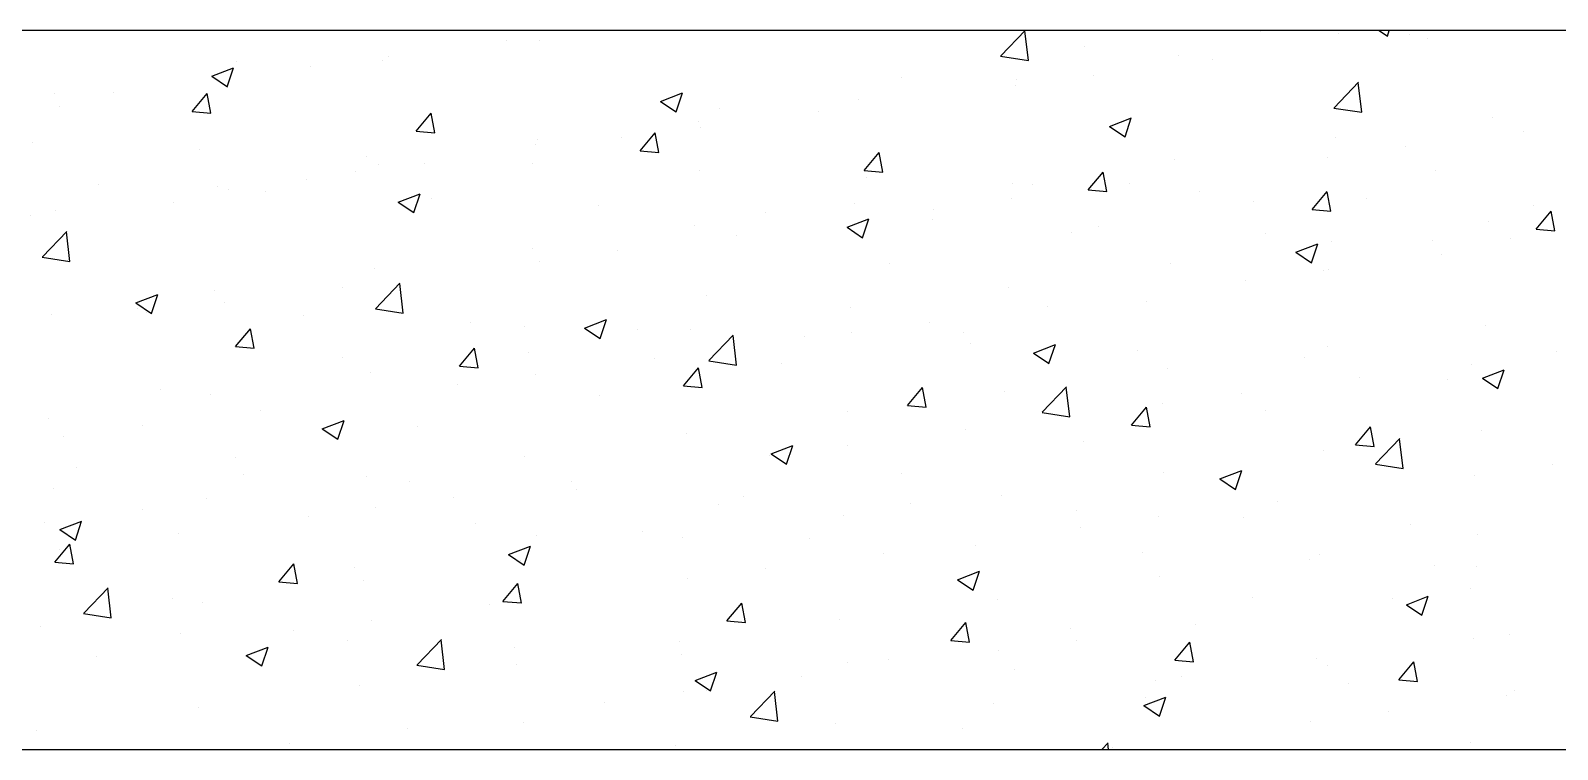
# Model space of a CAD drawing. Header units: millimetres. Extents: x 331487 to 517269, y 198509 to 399936.
# Drawn here: x 415413.2 to 415902.1, y 384679 to 384909 of the extents above; entities that cross this region are included whole.
import ezdxf

# ---------------------------------------------------------------- set-up
doc = ezdxf.new("R2010")
doc.units = ezdxf.units.MM
doc.header["$MEASUREMENT"] = 0
doc.layers.add('9th_Column', color=2, linetype='Continuous', lineweight=25)
doc.layers.add('COLUMN', color=6, linetype='Continuous')

msp = doc.modelspace()

# ---------------------------------------------------------------- linework, layer by layer
at = {"layer": '9th_Column'}
for p, q in [((419950.13, 384909.03), (414920.13, 384909.03)), ((415150.13, 384679.03), (419650.13, 384679.03))]:
    msp.add_line(p, q, dxfattribs=at)
at = {"layer": 'COLUMN', "color": 2, "linetype": 'Continuous'}
for p, q in [((415537.42, 384909.01), (415537.42, 384909.01)), ((415723.92, 384900.9), (415731.71, 384909.02)), ((415732.73, 384899.43), (415731.62, 384908.93)), ((415807.05, 384908.6), (415807.05, 384908.6)), ((415832.14, 384907.97), (415832.14, 384907.97)), ((415845.09, 384909.03), (415847.69, 384907.27)), ((415847.69, 384907.27), (415848.28, 384909.03)), ((415854.72, 384907.92), (415854.72, 384907.92)), ((415565.74, 384905.86), (415565.74, 384905.86)), ((415576.28, 384905.78), (415576.28, 384905.78)), ((415750.57, 384904.05), (415750.57, 384904.05)), ((415860.43, 384906.35), (415860.43, 384906.35)), ((415479.1, 384899), (415479.1, 384899)), ((415525.77, 384899.38), (415525.77, 384899.38)), ((415527.87, 384900.87), (415527.87, 384900.87)), ((415723.83, 384900.81), (415732.73, 384899.43)), ((415780.79, 384900.93), (415780.79, 384900.93)), ((415791.56, 384899.61), (415791.56, 384899.61)), ((415471.27, 384894.39), (415478.27, 384897.08)), ((415471.27, 384894.39), (415476.25, 384891.03)), ((415476.24, 384891.03), (415478.27, 384897.07)), ((415502.84, 384897.58), (415502.84, 384897.58)), ((415692.25, 384894.04), (415692.25, 384894.04)), ((415728.85, 384893.43), (415728.85, 384893.43)), ((415753.69, 384894.62), (415753.69, 384894.62)), ((415420.79, 384888.99), (415420.79, 384888.99)), ((415439.68, 384889.26), (415439.68, 384889.26)), ((415464.96, 384883.12), (415469.78, 384888.87)), ((415470.94, 384882.59), (415469.78, 384888.86)), ((415474.42, 384892.34), (415474.42, 384892.34)), ((415614.98, 384886.38), (415621.99, 384889.07)), ((415619.95, 384883.02), (415621.98, 384889.07)), ((415728.65, 384891.33), (415728.65, 384891.33)), ((415830.65, 384884.35), (415838.44, 384892.47)), ((415839.45, 384882.88), (415838.35, 384892.37)), ((415422.48, 384884.84), (415422.48, 384884.84)), ((415614.98, 384886.38), (415619.96, 384883.02)), ((415633.93, 384884.03), (415633.93, 384884.03)), ((415678.34, 384887.03), (415678.34, 384887.03)), ((415830.56, 384884.25), (415839.45, 384882.87)), ((415464.96, 384883.12), (415470.94, 384882.6)), ((415536.69, 384876.85), (415541.51, 384882.59)), ((415542.66, 384876.32), (415541.51, 384882.58)), ((415627, 384879.99), (415627, 384879.99)), ((415665.5, 384883.01), (415665.5, 384883.01)), ((415758.7, 384878.37), (415765.7, 384881.06)), ((415758.7, 384878.37), (415763.67, 384875.02)), ((415763.67, 384875.01), (415765.69, 384881.06)), ((415881.43, 384881.08), (415881.43, 384881.08)), ((415536.69, 384876.85), (415542.67, 384876.32)), ((415575.61, 384874.02), (415575.61, 384874.02)), ((415602.59, 384874.73), (415602.59, 384874.73)), ((415608.41, 384870.57), (415613.24, 384876.32)), ((415614.39, 384870.04), (415613.23, 384876.31)), ((415627.63, 384878.03), (415627.63, 384878.03)), ((415830.92, 384874.68), (415830.92, 384874.68)), ((415891.32, 384876.76), (415891.32, 384876.76)), ((415413.9, 384873.29), (415413.9, 384873.29)), ((415467.28, 384871.04), (415467.28, 384871.04)), ((415520.67, 384868.78), (415520.67, 384868.78)), ((415575.06, 384872.49), (415575.06, 384872.49)), ((415608.41, 384870.57), (415614.39, 384870.05)), ((415680.14, 384864.3), (415684.96, 384870.04)), ((415686.11, 384863.77), (415684.96, 384870.03)), ((415853.44, 384871.78), (415853.44, 384871.78)), ((415517.3, 384864.01), (415517.3, 384864.01)), ((415524.55, 384866.09), (415524.55, 384866.09)), ((415539.44, 384866.42), (415539.44, 384866.42)), ((415574.05, 384866.53), (415574.05, 384866.53)), ((415627.43, 384864.27), (415627.43, 384864.27)), ((415680.14, 384864.3), (415686.12, 384863.77)), ((415751.87, 384858.02), (415756.69, 384863.77)), ((415757.84, 384857.49), (415756.68, 384863.76)), ((415779.58, 384867.64), (415779.58, 384867.64)), ((415828.41, 384868.48), (415828.41, 384868.48)), ((415863.08, 384864.4), (415863.08, 384864.4)), ((415434.99, 384859.86), (415434.99, 384859.86)), ((415473.21, 384859.05), (415473.21, 384859.05)), ((415501.56, 384861.43), (415501.56, 384861.43)), ((415680.81, 384862.02), (415680.81, 384862.02)), ((415727.64, 384860.14), (415727.64, 384860.14)), ((415734.2, 384859.76), (415734.2, 384859.76)), ((415765.25, 384860.17), (415765.25, 384860.17)), ((415458.98, 384854), (415458.98, 384854)), ((415476.53, 384858.13), (415476.53, 384858.13)), ((415488.37, 384857.61), (415488.37, 384857.61)), ((415530.96, 384854.13), (415537.96, 384856.81)), ((415530.96, 384854.13), (415535.94, 384850.77)), ((415535.93, 384850.77), (415537.96, 384856.81)), ((415541.75, 384855.35), (415541.75, 384855.35)), ((415727.38, 384855.18), (415727.38, 384855.18)), ((415751.87, 384858.02), (415757.84, 384857.5)), ((415787.58, 384857.5), (415787.58, 384857.5)), ((415804.76, 384854.39), (415804.76, 384854.39)), ((415823.59, 384851.75), (415828.41, 384857.49)), ((415829.57, 384851.22), (415828.41, 384857.48)), ((415840.96, 384855.25), (415840.96, 384855.25)), ((415413.37, 384849.82), (415413.37, 384849.82)), ((415421.27, 384851.55), (415421.27, 384851.55)), ((415595.13, 384853.09), (415595.13, 384853.09)), ((415648.52, 384850.84), (415648.52, 384850.84)), ((415677.13, 384853.74), (415677.13, 384853.74)), ((415702.35, 384851.89), (415702.35, 384851.89)), ((415823.59, 384851.75), (415829.57, 384851.22)), ((415894.34, 384852.99), (415894.34, 384852.99)), ((415895.32, 384845.47), (415900.14, 384851.22)), ((415901.29, 384844.94), (415900.14, 384851.21)), ((415417.01, 384836.59), (415424.8, 384844.71)), ((415425.81, 384835.12), (415424.71, 384844.62)), ((415625.78, 384846.7), (415625.78, 384846.7)), ((415674.67, 384846.12), (415681.68, 384848.81)), ((415674.67, 384846.12), (415679.65, 384842.76)), ((415679.64, 384842.76), (415681.67, 384848.8)), ((415701.9, 384848.58), (415701.9, 384848.58)), ((415746.44, 384844.38), (415746.44, 384844.38)), ((415755.28, 384846.33), (415755.28, 384846.33)), ((415808.66, 384844.07), (415808.66, 384844.07)), ((415880.21, 384847.8), (415880.21, 384847.8)), ((415895.32, 384845.47), (415901.3, 384844.95)), ((415573.84, 384839.2), (415573.84, 384839.2)), ((415639.19, 384843.57), (415639.19, 384843.57)), ((415818.39, 384838.11), (415825.39, 384840.8)), ((415823.36, 384834.75), (415825.38, 384840.8)), ((415829.7, 384841.39), (415829.7, 384841.39)), ((415862.05, 384841.82), (415862.05, 384841.82)), ((415887.04, 384842.45), (415887.04, 384842.45)), ((415416.92, 384836.5), (415425.81, 384835.12)), ((415576.28, 384835.29), (415576.28, 384835.29)), ((415601.32, 384838.59), (415601.32, 384838.59)), ((415688.12, 384834.37), (415688.12, 384834.37)), ((415778.36, 384834.35), (415778.36, 384834.35)), ((415818.39, 384838.11), (415823.36, 384834.75)), ((415865.01, 384837.32), (415865.01, 384837.32)), ((415523.33, 384832.8), (415523.33, 384832.8)), ((415827.14, 384832.34), (415827.14, 384832.34)), ((415828.72, 384832.44), (415828.72, 384832.44)), ((415446.94, 384821.87), (415453.94, 384824.56)), ((415451.91, 384818.52), (415453.94, 384824.56)), ((415471.99, 384825.76), (415471.99, 384825.76)), ((415513.13, 384826.97), (415513.13, 384826.97)), ((415523.73, 384820.04), (415531.52, 384828.16)), ((415532.54, 384818.57), (415531.43, 384828.07)), ((415726.42, 384826.85), (415726.42, 384826.85)), ((415802.1, 384829.04), (415802.1, 384829.04)), ((415446.94, 384821.87), (415451.91, 384818.52)), ((415447.39, 384820.21), (415447.39, 384820.21)), ((415475.26, 384821.99), (415475.26, 384821.99)), ((415523.64, 384819.95), (415532.54, 384818.57)), ((415629.8, 384824.36), (415629.8, 384824.36)), ((415675.91, 384820.45), (415675.91, 384820.45)), ((415738.95, 384820.73), (415738.95, 384820.73)), ((415770.4, 384822.43), (415770.4, 384822.43)), ((415420.05, 384818.26), (415420.05, 384818.26)), ((415450.22, 384818.69), (415450.22, 384818.69)), ((415500.77, 384817.95), (415500.77, 384817.95)), ((415554.15, 384815.7), (415554.15, 384815.7)), ((415590.65, 384813.86), (415597.65, 384816.55)), ((415595.62, 384810.51), (415597.65, 384816.55)), ((415701.07, 384815.74), (415701.07, 384815.74)), ((415478.84, 384807.9), (415483.66, 384813.65)), ((415484.81, 384807.37), (415483.65, 384813.64)), ((415571.49, 384814.35), (415571.49, 384814.35)), ((415590.65, 384813.86), (415595.63, 384810.51)), ((415607.54, 384813.44), (415607.54, 384813.44)), ((415624.57, 384813.41), (415624.57, 384813.41)), ((415630.46, 384803.49), (415638.25, 384811.61)), ((415639.26, 384802.02), (415638.16, 384811.51)), ((415660.92, 384811.18), (415660.92, 384811.18)), ((415676.04, 384812.44), (415676.04, 384812.44)), ((415712.08, 384812.42), (415712.08, 384812.42)), ((415879, 384814.51), (415879, 384814.51)), ((415478.84, 384807.9), (415484.81, 384807.38)), ((415550.56, 384801.63), (415555.38, 384807.37)), ((415556.54, 384801.1), (415555.38, 384807.37)), ((415572.63, 384805.91), (415572.63, 384805.91)), ((415714.3, 384808.93), (415714.3, 384808.93)), ((415734.37, 384805.86), (415741.37, 384808.54)), ((415734.37, 384805.86), (415739.34, 384802.5)), ((415739.33, 384802.5), (415741.36, 384808.54)), ((415767.68, 384806.67), (415767.68, 384806.67)), ((415828.49, 384808.1), (415828.49, 384808.1)), ((415901.86, 384806.2), (415901.86, 384806.2)), ((415513.17, 384804.34), (415513.17, 384804.34)), ((415550.56, 384801.63), (415556.54, 384801.11)), ((415612.88, 384804.13), (415612.88, 384804.13)), ((415622.29, 384795.35), (415627.11, 384801.1)), ((415628.26, 384794.82), (415627.11, 384801.09)), ((415630.37, 384803.39), (415639.26, 384802.01)), ((415653.77, 384802.41), (415653.77, 384802.41)), ((415777.14, 384801.06), (415777.14, 384801.06)), ((415821.07, 384804.42), (415821.07, 384804.42)), ((415874.45, 384802.16), (415874.45, 384802.16)), ((415878.08, 384797.85), (415885.08, 384800.53)), ((415883.05, 384794.49), (415885.08, 384800.53)), ((415522.12, 384799.51), (415522.12, 384799.51)), ((415549.98, 384795.85), (415549.98, 384795.85)), ((415575.01, 384799.14), (415575.01, 384799.14)), ((415622.29, 384795.35), (415628.27, 384794.83)), ((415838.7, 384797.88), (415838.7, 384797.88)), ((415866.91, 384797.44), (415866.91, 384797.44)), ((415878.08, 384797.85), (415883.05, 384794.49)), ((415454.85, 384794.33), (415454.85, 384794.33)), ((415470.77, 384792.47), (415470.77, 384792.47)), ((415595.45, 384792.39), (415595.45, 384792.39)), ((415694.02, 384789.08), (415698.84, 384794.82)), ((415699.99, 384788.55), (415698.83, 384794.82)), ((415725.21, 384793.57), (415725.21, 384793.57)), ((415737.18, 384786.94), (415744.97, 384795.05)), ((415745.98, 384785.46), (415744.88, 384794.96)), ((415800.83, 384792.9), (415800.83, 384792.9)), ((415486.82, 384787.53), (415486.82, 384787.53)), ((415674.69, 384787.16), (415674.69, 384787.16)), ((415694.02, 384789.08), (415699.99, 384788.55)), ((415737.09, 384786.84), (415745.99, 384785.46)), ((415765.74, 384782.8), (415770.56, 384788.55)), ((415771.72, 384782.27), (415770.56, 384788.54)), ((415775.8, 384789.6), (415775.8, 384789.6)), ((415808.59, 384787.43), (415808.59, 384787.43)), ((415418.84, 384784.97), (415418.84, 384784.97)), ((415448.95, 384782.55), (415448.95, 384782.55)), ((415506.63, 384781.61), (415513.63, 384784.3)), ((415506.63, 384781.61), (415511.6, 384778.26)), ((415511.6, 384778.25), (415513.63, 384784.3)), ((415537.13, 384782.38), (415537.13, 384782.38)), ((415712.64, 384781.29), (415712.64, 384781.29)), ((415765.74, 384782.8), (415771.72, 384782.28)), ((415837.47, 384776.53), (415842.29, 384782.27)), ((415843.44, 384776), (415842.29, 384782.26)), ((415877.78, 384781.22), (415877.78, 384781.22)), ((415423.92, 384779.25), (415423.92, 384779.25)), ((415623.35, 384780.12), (415623.35, 384780.12)), ((415650.34, 384773.6), (415657.34, 384776.29)), ((415655.31, 384770.25), (415657.34, 384776.29)), ((415674.77, 384776.3), (415674.77, 384776.3)), ((415750.27, 384777.42), (415750.27, 384777.42)), ((415837.47, 384776.53), (415843.44, 384776)), ((415843.91, 384770.38), (415851.69, 384778.5)), ((415852.71, 384768.91), (415851.6, 384778.41)), ((415478.81, 384772.37), (415478.81, 384772.37)), ((415571.41, 384772.62), (415571.41, 384772.62)), ((415649.73, 384773), (415649.73, 384773)), ((415650.34, 384773.6), (415655.32, 384770.25)), ((415827.27, 384774.81), (415827.27, 384774.81)), ((415427.92, 384769.11), (415427.92, 384769.11)), ((415481.3, 384766.85), (415481.3, 384766.85)), ((415520.9, 384766.22), (415520.9, 384766.22)), ((415691.96, 384767.41), (415691.96, 384767.41)), ((415775.93, 384767.77), (415775.93, 384767.77)), ((415794.06, 384765.59), (415801.06, 384768.28)), ((415799.03, 384762.24), (415801.05, 384768.28)), ((415843.82, 384770.29), (415852.71, 384768.91)), ((415875.55, 384766.76), (415875.55, 384766.76)), ((415900.58, 384770.05), (415900.58, 384770.05)), ((415420.49, 384762.36), (415420.49, 384762.36)), ((415534.68, 384764.6), (415534.68, 384764.6)), ((415586.58, 384764.69), (415586.58, 384764.69)), ((415588.06, 384762.34), (415588.06, 384762.34)), ((415794.06, 384765.59), (415799.03, 384762.24)), ((415469.56, 384759.18), (415469.56, 384759.18)), ((415523.67, 384756.41), (415523.67, 384756.41)), ((415548.7, 384759.7), (415548.7, 384759.7)), ((415633.64, 384757.4), (415633.64, 384757.4)), ((415641.45, 384760.09), (415641.45, 384760.09)), ((415694.83, 384757.83), (415694.83, 384757.83)), ((415723.99, 384760.28), (415723.99, 384760.28)), ((415812.4, 384758.44), (415812.4, 384758.44)), ((415417.62, 384751.68), (415417.62, 384751.68)), ((415422.61, 384749.36), (415429.61, 384752.05)), ((415427.58, 384746), (415429.6, 384752.04)), ((415449, 384755.67), (415449, 384755.67)), ((415502.38, 384753.42), (415502.38, 384753.42)), ((415673.48, 384753.87), (415673.48, 384753.87)), ((415748.21, 384755.57), (415748.21, 384755.57)), ((415774.52, 384753.45), (415774.52, 384753.45)), ((415801.59, 384753.32), (415801.59, 384753.32)), ((415422.61, 384749.36), (415427.58, 384746)), ((415460.52, 384748.09), (415460.52, 384748.09)), ((415555.77, 384751.16), (415555.77, 384751.16)), ((415575.32, 384747.39), (415575.32, 384747.39)), ((415609.15, 384748.91), (415609.15, 384748.91)), ((415622.14, 384746.83), (415622.14, 384746.83)), ((415662.53, 384746.65), (415662.53, 384746.65)), ((415749.49, 384750.16), (415749.49, 384750.16)), ((415854.97, 384751.06), (415854.97, 384751.06)), ((415876.57, 384747.93), (415876.57, 384747.93)), ((415420.99, 384738.96), (415425.81, 384744.7)), ((415422.64, 384743.11), (415422.64, 384743.11)), ((415426.96, 384738.43), (415425.8, 384744.7)), ((415566.32, 384741.35), (415573.32, 384744.04)), ((415571.29, 384737.99), (415573.32, 384744.04)), ((415686.33, 384741.84), (415686.33, 384741.84)), ((415715.91, 384744.4), (415715.91, 384744.4)), ((415769.29, 384742.14), (415769.29, 384742.14)), ((415826.06, 384741.53), (415826.06, 384741.53)), ((415420.99, 384738.96), (415426.96, 384738.44)), ((415492.71, 384732.68), (415497.53, 384738.43)), ((415498.69, 384732.15), (415497.53, 384738.42)), ((415517, 384737.38), (415517, 384737.38)), ((415566.32, 384741.35), (415571.3, 384737.99)), ((415570.2, 384739.34), (415570.2, 384739.34)), ((415648.46, 384736.86), (415648.46, 384736.86)), ((415822.68, 384739.89), (415822.68, 384739.89)), ((415862.78, 384737.77), (415862.78, 384737.77)), ((415876.06, 384737.63), (415876.06, 384737.63)), ((415492.71, 384732.68), (415498.69, 384732.16)), ((415519.69, 384732.93), (415519.69, 384732.93)), ((415564.44, 384726.41), (415569.26, 384732.15)), ((415570.41, 384725.88), (415569.26, 384732.15)), ((415623.43, 384733.56), (415623.43, 384733.56)), ((415710.03, 384733.34), (415717.04, 384736.03)), ((415710.03, 384733.34), (415715.01, 384729.99)), ((415715, 384729.98), (415717.03, 384736.03)), ((415774.71, 384734.48), (415774.71, 384734.48)), ((415430.27, 384722.63), (415438.06, 384730.75)), ((415439.07, 384721.16), (415437.97, 384730.65)), ((415458.68, 384727.37), (415458.68, 384727.37)), ((415722.77, 384726.99), (415722.77, 384726.99)), ((415804.46, 384727.76), (415804.46, 384727.76)), ((415849.24, 384727.31), (415849.24, 384727.31)), ((415853.75, 384725.33), (415860.75, 384728.02)), ((415858.72, 384721.98), (415860.74, 384728.02)), ((415874.28, 384730.61), (415874.28, 384730.61)), ((415430.18, 384722.53), (415439.07, 384721.15)), ((415468.34, 384725.89), (415468.34, 384725.89)), ((415560.27, 384725.25), (415560.27, 384725.25)), ((415564.44, 384726.41), (415570.42, 384725.89)), ((415636.16, 384720.13), (415640.99, 384725.88)), ((415642.14, 384719.6), (415640.98, 384725.87)), ((415853.75, 384725.33), (415858.72, 384721.98)), ((415416.4, 384718.39), (415416.4, 384718.39)), ((415497.36, 384716.97), (415497.36, 384716.97)), ((415522.4, 384720.26), (415522.4, 384720.26)), ((415636.16, 384720.13), (415642.14, 384719.61)), ((415672.26, 384720.58), (415672.26, 384720.58)), ((415707.89, 384713.86), (415712.71, 384719.6)), ((415713.86, 384713.33), (415712.71, 384719.6)), ((415746.15, 384717.75), (415746.15, 384717.75)), ((415786.09, 384719), (415786.09, 384719)), ((415461.4, 384716.02), (415461.4, 384716.02)), ((415514.79, 384713.77), (415514.79, 384713.77)), ((415536.99, 384706.08), (415544.78, 384714.19)), ((415545.79, 384704.6), (415544.69, 384714.1)), ((415620.92, 384713.54), (415620.92, 384713.54)), ((415707.89, 384713.86), (415713.87, 384713.34)), ((415748.22, 384714.01), (415748.22, 384714.01)), ((415779.62, 384707.58), (415784.44, 384713.33)), ((415785.59, 384707.05), (415784.43, 384713.32)), ((415875.35, 384714.64), (415875.35, 384714.64)), ((415886.75, 384715.82), (415886.75, 384715.82)), ((415434.21, 384708.65), (415434.21, 384708.65)), ((415482.3, 384709.1), (415489.3, 384711.78)), ((415482.3, 384709.1), (415487.27, 384705.74)), ((415487.27, 384705.74), (415489.3, 384711.78)), ((415568.17, 384711.51), (415568.17, 384711.51)), ((415621.55, 384709.25), (415621.55, 384709.25)), ((415687.83, 384707.74), (415687.83, 384707.74)), ((415723.18, 384710.72), (415723.18, 384710.72)), ((415779.62, 384707.58), (415785.59, 384707.06)), ((415824.84, 384708.24), (415824.84, 384708.24)), ((415536.9, 384705.98), (415545.8, 384704.6)), ((415568.98, 384706.05), (415568.98, 384706.05)), ((415626.01, 384701.09), (415633.01, 384703.78)), ((415630.98, 384697.73), (415633.01, 384703.77)), ((415660.03, 384702.4), (415660.03, 384702.4)), ((415674.93, 384707), (415674.93, 384707)), ((415728.31, 384704.74), (415728.31, 384704.74)), ((415781.7, 384702.49), (415781.7, 384702.49)), ((415828.43, 384705.81), (415828.43, 384705.81)), ((415851.34, 384701.31), (415856.16, 384707.05)), ((415857.32, 384700.78), (415856.16, 384707.05)), ((415518.47, 384699.64), (415518.47, 384699.64)), ((415622.15, 384697.42), (415622.15, 384697.42)), ((415626.01, 384701.09), (415630.99, 384697.73)), ((415629.51, 384697.73), (415629.51, 384697.73)), ((415643.72, 384689.52), (415651.5, 384697.64)), ((415652.52, 384688.05), (415651.41, 384697.55)), ((415773.5, 384701.19), (415773.5, 384701.19)), ((415835.08, 384700.23), (415835.08, 384700.23)), ((415851.34, 384701.31), (415857.32, 384700.79)), ((415888.46, 384697.98), (415888.46, 384697.98)), ((415467.13, 384692.6), (415467.13, 384692.6)), ((415597.12, 384694.12), (415597.12, 384694.12)), ((415721.56, 384693.7), (415721.56, 384693.7)), ((415769.72, 384693.08), (415776.73, 384695.77)), ((415769.72, 384693.08), (415774.7, 384689.72)), ((415770.11, 384695.8), (415770.11, 384695.8)), ((415774.69, 384689.72), (415776.72, 384695.77)), ((415885.84, 384696.15), (415885.84, 384696.15)), ((415571.19, 384687.72), (415571.19, 384687.72)), ((415643.63, 384689.43), (415652.52, 384688.05)), ((415822.94, 384687.87), (415822.94, 384687.87)), ((415847.97, 384691.17), (415847.97, 384691.17)), ((415415.19, 384685.11), (415415.19, 384685.11)), ((415533.96, 384685.81), (415533.96, 384685.81)), ((415671.05, 384687.3), (415671.05, 384687.3)), ((415711.79, 384685.79), (415711.79, 384685.79)), ((415496.09, 384680.82), (415496.09, 384680.82)), ((415619.7, 384680.25), (415619.7, 384680.25)), ((415756.25, 384679.03), (415758.23, 384681.09)), ((415758.37, 384679.03), (415758.14, 384681)), ((415759.78, 384679.56), (415759.78, 384679.56)), ((415874.13, 384681.35), (415874.13, 384681.35))]:
    msp.add_line(p, q, dxfattribs=at)

doc.saveas('drawing.dxf')
